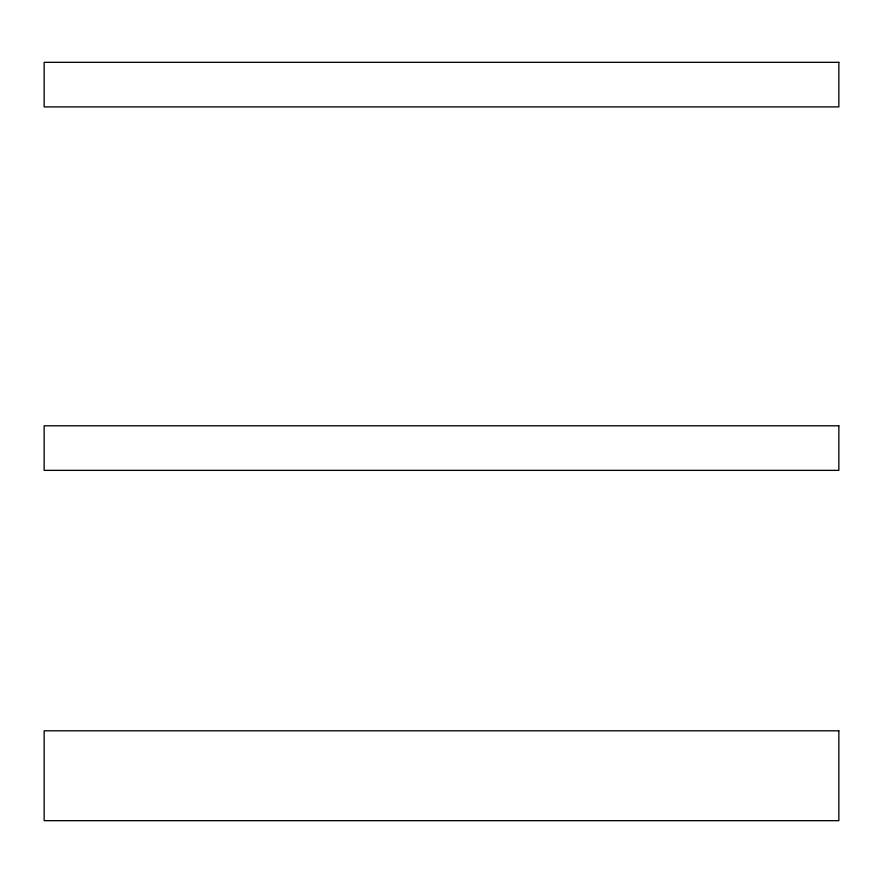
<?xml version="1.0" encoding="UTF-8"?>
<svg xmlns="http://www.w3.org/2000/svg" width="883" height="883" viewBox="0 0 883 883"><rect width="100%" height="100%" fill="white"/><g stroke="black" fill="none" stroke-linecap="round" stroke-linejoin="round"><path stroke-width="1.32" d="M838.85 62.329L44.15 62.329L44.15 106.898L838.85 106.898L838.85 62.329M838.85 425.794L44.15 425.794L44.15 470.363L838.85 470.363L838.85 425.794M838.85 730.804L44.15 730.804L44.15 820.671L838.85 820.671L838.85 730.804"/></g></svg>
